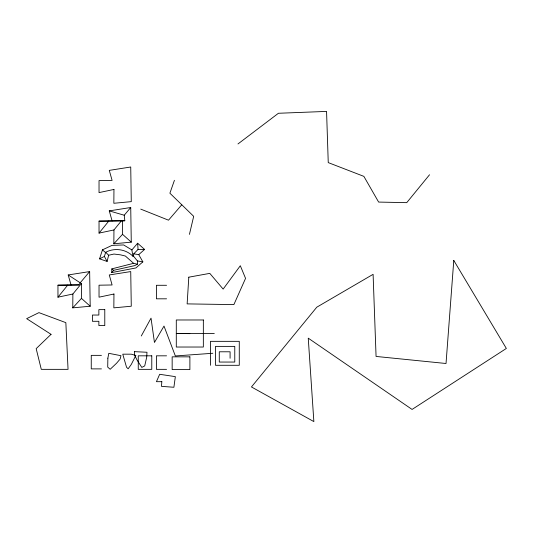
<?xml version="1.0" encoding="UTF-8"?>
<svg xmlns="http://www.w3.org/2000/svg" width="533" height="533" viewBox="0 0 533 533"><rect width="100%" height="100%" fill="white"/><g stroke="black" fill="none" stroke-linecap="round" stroke-linejoin="round"><path stroke-width="0.8" d="M133.736 253.835L138.747 254.647L142.864 261.85L135.922 267.946L111.73 272.576L113.629 270.331L134.776 265.601L137.387 264.228L137.401 260.937L133.517 256.16L133.736 253.835L138.054 249.431L144.583 249.417L137.634 243.241L131.884 249.93L132.89 256.206L133.517 256.16M72.774 307.854L72.881 294.016L81.402 283.589L68.197 274.955L89.657 271.577L90.204 306.222L72.774 307.854L81.462 298.387L81.402 283.589M130.732 207.51L131.271 242.149L113.842 243.781L113.955 229.95L121.404 220.829L124.802 220.755L124.236 215.225L130.732 207.51L109.272 210.888L112.103 220.909L124.802 220.755M111.73 272.576L111.817 268.885L133.603 263.309L137.387 264.228M189.435 234.387L193.686 216.338L169.894 193.199L174.424 180.314M107.1 261.423L108.639 255.247L105.714 252.256L104.381 256.433L107.1 261.423L99.551 258.851L102.463 249.844L111.99 245.387L123.656 244.953L131.884 249.93M141.298 335.97L151.026 318.141L154.45 342.459L163.997 326.069L175.344 355.964L212.8 353.266M72.881 294.016L57.957 297.181L57.957 285.195L78.957 284.922L80.296 282.703L89.657 271.577M112.103 220.909L99.031 221.122L99.031 233.108L108.792 221.062L121.404 220.829M57.957 297.181L67.724 285.128M429.538 174.757L406.732 202.66L378.63 202.074L363.872 176.37L328.248 162.605L326.562 111.41L278.426 113.269L237.978 143.95M181.786 204.772L168.515 220.189L140.732 209.109M113.842 243.781L122.537 234.313L122.483 220.822M138.747 254.647L144.583 249.417M99.551 258.851L104.381 256.433M105.714 252.256C114.502 247.552 125.855 249.091 132.89 256.206M108.639 255.247L113.962 254.048L120.391 254.821L125.368 256.02L133.603 263.309M99.031 233.108L113.955 229.95M57.957 285.195L78.957 284.922M99.031 221.122L108.792 221.062M166.569 285.288L156.402 285.288L156.402 298.813L166.569 298.813M214.293 333.505L176.296 333.505L189.821 333.638M101.43 355.358L91.256 355.358L91.256 368.883L101.43 368.883M166.569 355.824L156.402 355.824L156.402 369.349L166.569 369.349M137.401 260.937L142.864 261.85M109.272 210.888L124.236 215.225M111.817 268.885L113.629 270.331M102.463 249.844L105.501 252.522M122.537 234.313L131.271 242.149M81.462 298.387L90.204 306.222M68.197 274.955L71.029 284.975M137.634 243.241L138.054 249.431M230.089 358.269L230.089 351.787L219.283 351.787L219.283 362.054L234.773 362.054L234.773 346.383L215.505 346.383L215.505 365.298L239.277 365.298L239.277 341.34L210.462 341.34L210.462 365.298M134.596 351.647L134.583 355.105L137.074 360.048L141.805 367.417L144.723 365.898L146.708 357.217L146.975 352.26L134.596 351.647M113.955 189.442L113.842 203.28L131.271 201.641L130.732 167.002L109.272 170.38L112.103 180.401L99.031 180.62L99.031 192.6L113.955 189.442M113.955 294.016L113.842 307.854L131.271 306.222L130.732 271.577L109.272 274.955L112.103 284.975L99.031 285.195L99.031 297.181L113.955 294.016M107.866 358.209L107.713 367.11L110.184 369.282L116.54 363.253L120.145 359.049L120.958 355.684L108.792 353.326L107.866 358.209M188.802 277.18L187.136 303.89L233.874 304.609L245.56 278.373L240.316 265.734L223.147 289.106L209.789 273.369L188.802 277.18M453.783 260.444L446.028 363.499L376.071 356.437L373.1 274.328L316.789 307.188L251.449 386.951L313.864 421.59L308.247 338.162L412.076 409.437L506.35 348.449L453.783 260.444M161.832 381.681L161.472 386.358L173.898 387.264L175.344 376.638L159.673 374.293L156.429 381.681L161.832 381.681M135.828 355.418L131.325 364.385L128.173 368.789L126.541 367.25L122.763 354.179L131.251 354.185L135.828 355.418M51.048 334.331L36.171 348.642L41.288 369.349L68.051 369.349L65.845 322.652L38.936 312.631L26.65 318.654L51.048 334.331M104.781 309.633L98.865 309.633L98.865 315.036L92.429 315.036L92.429 321.299L98.865 321.299L98.865 325.583L104.781 325.583L104.781 309.633M203.346 319.98L176.296 319.98L176.296 347.03L203.346 347.03L203.346 319.98M151.778 355.824L138.254 355.824L138.254 369.349L151.778 369.349L151.778 355.824M189.888 356.844L172.159 356.844L172.159 369.602L189.888 369.602L189.888 356.844"/></g></svg>
